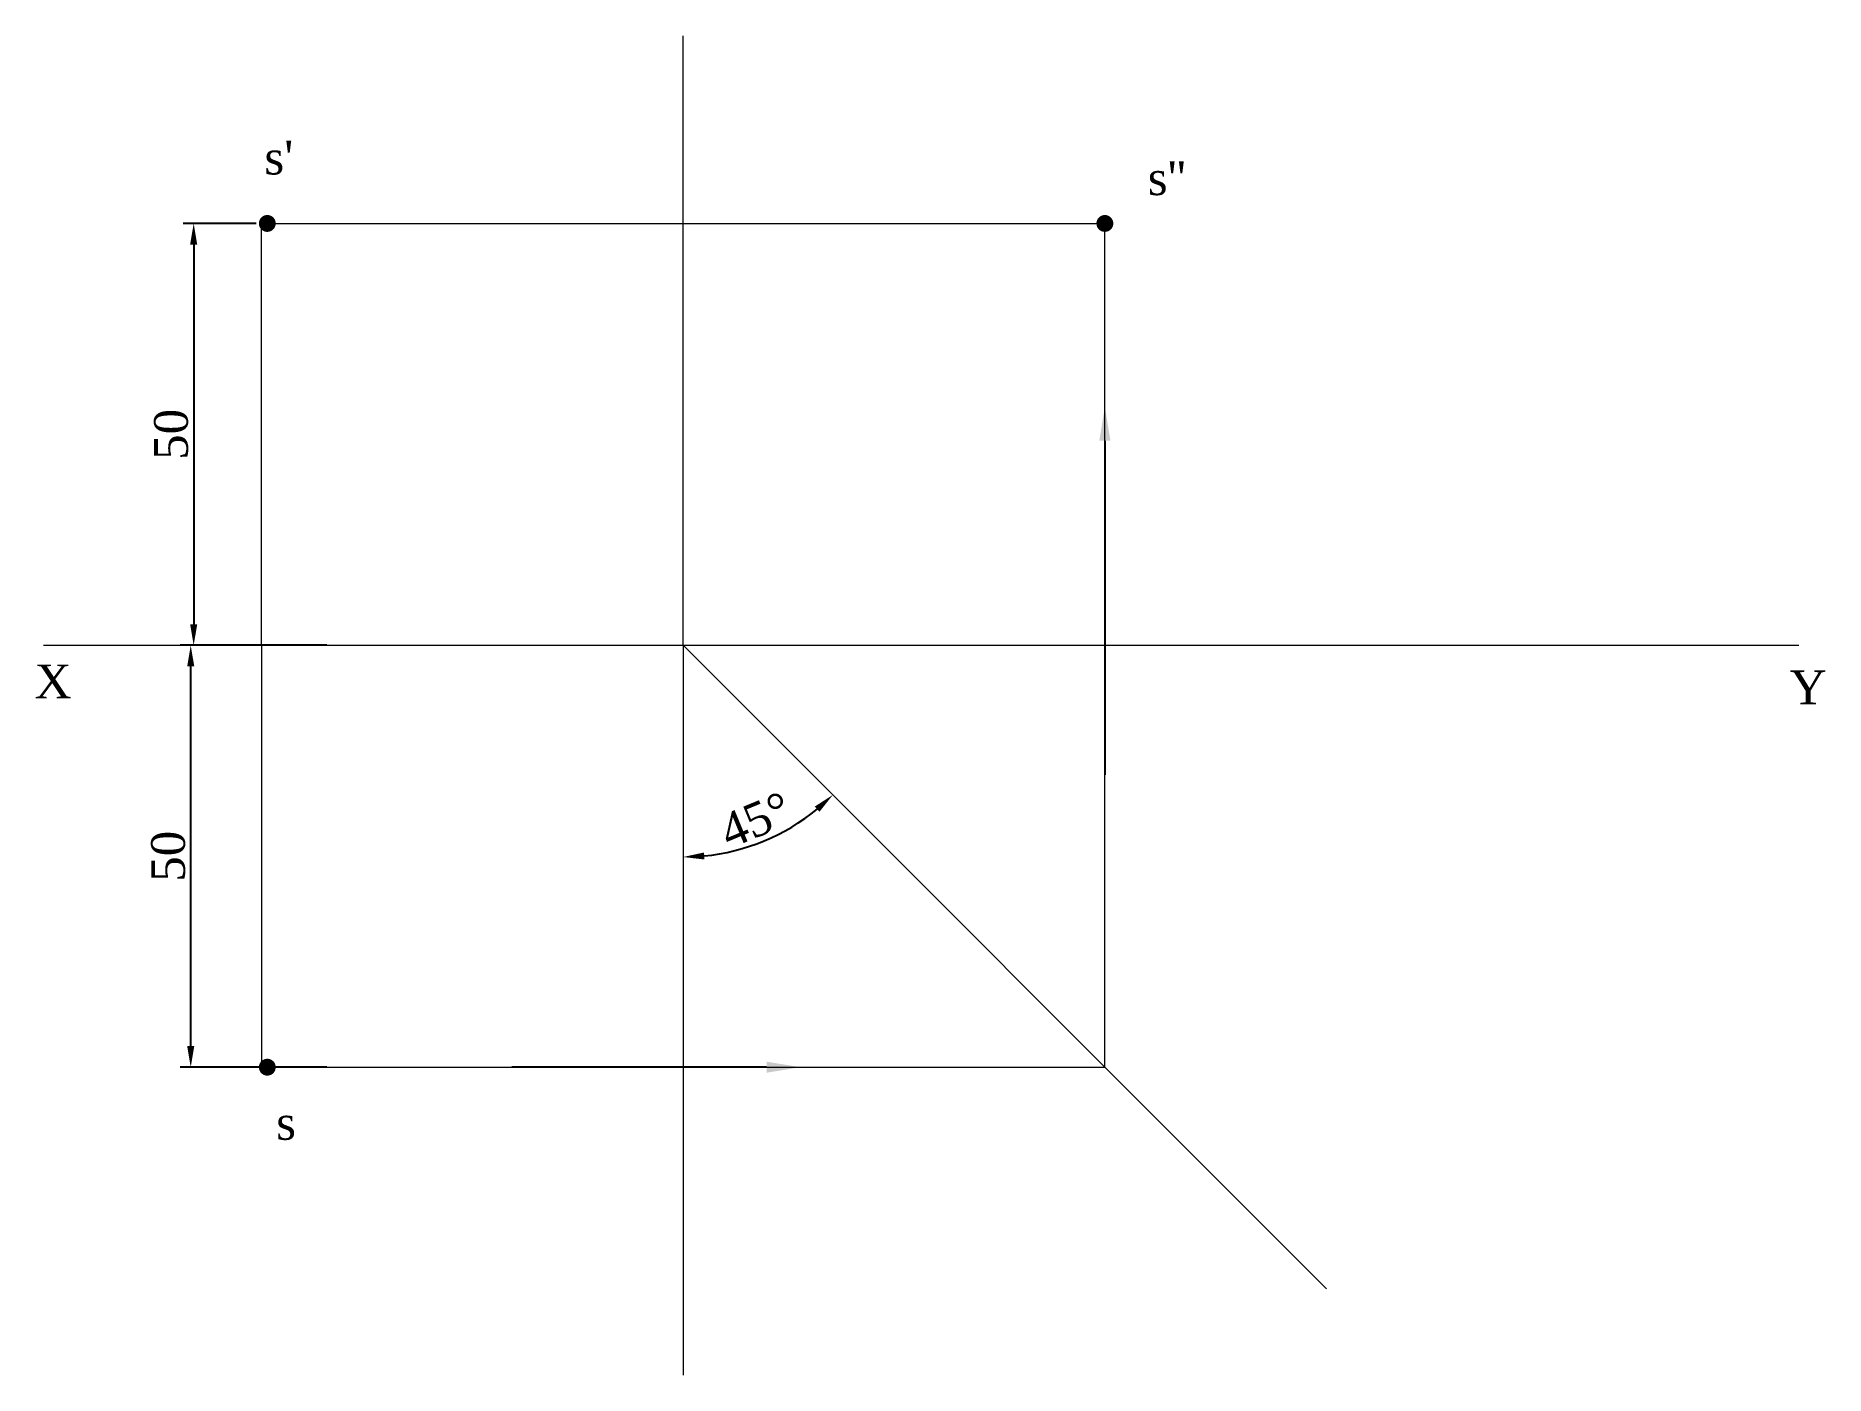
# Paper-space layout 'Layout3' of a CAD drawing. Header units: millimetres. Extents: x 39 to 252, y -1 to 157.
import ezdxf
from ezdxf import colors
from ezdxf.entities.mleader import LeaderData, LeaderLine
from ezdxf.math import Vec2, Vec3

# ---------------------------------------------------------------- set-up
doc = ezdxf.new("R2010")
doc.units = ezdxf.units.MM
doc.layers.add('PROJECTION LINE', color=5, linetype='Continuous', lineweight=5)
doc.layers.add('XY LINE', color=1, linetype='Continuous', lineweight=15)
doc.styles.get("Standard").update_dxf_attribs({"font": 'times.ttf', "height": 4})
doc.dimstyles.new('ISO-25', dxfattribs={"dimtxt": 4, "dimasz": 2.5, "dimexe": 1.25, "dimexo": 0.625, "dimtad": 1, "dimtoh": 1, "dimtxsty": 'Standard', "dimcen": 2.5, "dimadec": 0, "dimazin": 0, "dimtfac": 1, "dimtmove": 0, "dimatfit": 3, "dimfxl": 1, "dimarcsym": 0})

# ---------------------------------------------------------------- blocks, each defined once
blk = doc.blocks.new('*D19')
at = {"layer": 'Defpoints', "color": 0, "transparency": 16777216}
for p in [(66.17, 135.21), (58.14, 85.21), (66.17, 85.21)]:
    blk.add_point(p, dxfattribs=at)
at = {"layer": 'PROJECTION LINE', "color": 0, "lineweight": -2, "transparency": 16777216}
for p, q in [((65.54, 135.21), (56.89, 135.21)), ((58.14, 132.71), (58.14, 87.71)), ((65.54, 85.21), (56.89, 85.21))]:
    blk.add_line(p, q, dxfattribs=at)
at = {"layer": 'PROJECTION LINE', "color": 0, "transparency": 16777216}
for points in [[(57.72, 132.71), (58.56, 132.71), (58.14, 135.21)], [(57.72, 87.71), (58.56, 87.71), (58.14, 85.21)]]:
    blk.add_solid(points, dxfattribs=at)
at = {"layer": 'PROJECTION LINE', "color": 0, "transparency": 16777216, "insert": (55.48, 110.21), "char_height": 4, "attachment_point": 5, "rotation": 90}
blk.add_mtext('50', dxfattribs=at)
blk = doc.blocks.new('*D20')
at = {"layer": 'Defpoints', "color": 0, "transparency": 16777216}
for p in [(57.79, 85.21), (74.55, 85.21), (74.55, 35.21)]:
    blk.add_point(p, dxfattribs=at)
at = {"layer": 'PROJECTION LINE', "color": 0, "lineweight": -2, "transparency": 16777216}
for p, q in [((73.92, 85.21), (56.54, 85.21)), ((57.79, 37.71), (57.79, 82.71)), ((73.92, 35.21), (56.54, 35.21))]:
    blk.add_line(p, q, dxfattribs=at)
at = {"layer": 'PROJECTION LINE', "color": 0, "transparency": 16777216}
for points in [[(57.37, 82.71), (58.21, 82.71), (57.79, 85.21)], [(57.37, 37.71), (58.21, 37.71), (57.79, 35.21)]]:
    blk.add_solid(points, dxfattribs=at)
at = {"layer": 'PROJECTION LINE', "color": 0, "transparency": 16777216, "insert": (55.13, 60.21), "char_height": 4, "attachment_point": 5, "rotation": 90}
blk.add_mtext('50', dxfattribs=at)
blk = doc.blocks.new('*D21')
at = {"layer": 'Defpoints', "color": 0, "transparency": 16777216}
for p in [(116.17, 85.21), (116.17, 85.21), (122.66, 60.98), (192.44, 8.94), (116.17, -1.29)]:
    blk.add_point(p, dxfattribs=at)
at = {"layer": 'PROJECTION LINE', "color": 0, "lineweight": -2, "transparency": 16777216}
blk.add_arc((116.17, 85.21), 25.09, 275.7124, 309.2876, dxfattribs=at)
at = {"layer": 'PROJECTION LINE', "color": 0, "transparency": 16777216}
for points in [[(131.77, 66.1), (132.33, 65.48), (133.91, 67.47)], [(118.69, 59.83), (118.65, 60.66), (116.17, 60.12)]]:
    blk.add_solid(points, dxfattribs=at)
at = {"layer": 'PROJECTION LINE', "color": 0, "transparency": 16777216, "insert": (124.75, 64.49), "char_height": 4, "attachment_point": 5, "rotation": 22.5}
blk.add_mtext('45°', dxfattribs=at)

psp = doc.layouts.new('Layout3')

# ---------------------------------------------------------------- linework, layer by layer
at = {"layer": 'PROJECTION LINE'}
for p, q in [((116.17, 85.21), (116.17, 157.448)), ((66.17, 85.21), (66.17, 135.21)), ((66.17, 135.21), (166.17, 135.21)), ((166.17, 35.21), (166.17, 135.21)), ((66.17, 85.21), (66.17, 35.21)), ((116.17, 85.21), (116.17, -1.293)), ((116.17, 85.21), (192.438, 8.942)), ((66.17, 35.21), (166.17, 35.21))]:
    psp.add_line(p, q, dxfattribs=at)
at = {"layer": 'PROJECTION LINE', "const_width": 1}
for points in [[(66.368, 135.21, 1), (67.368, 135.21, 1)], [(165.67, 135.21, 1), (166.67, 135.21, 1)], [(66.368, 35.21, 1), (67.368, 35.21, 1)]]:
    psp.add_lwpolyline(points, format="xyb", close=True, dxfattribs=at)
at = {"layer": 'XY LINE'}
psp.add_line((40.335, 85.21), (248.44, 85.21), dxfattribs=at)

# ---------------------------------------------------------------- texts
at = {"layer": 'PROJECTION LINE'}
for s, p in [("s'", (66.519, 141.016)), ("s''", (171.255, 138.575)), ('s', (67.915, 26.613))]:
    psp.add_text(s, height=4, dxfattribs=at).set_placement(p)
at = {"layer": 'XY LINE'}
for s, p in [('X', (39.287, 78.931)), ('Y', (247.364, 78.234))]:
    psp.add_text(s, height=4, dxfattribs=at).set_placement(p)

# ---------------------------------------------------------------- dimensions: what is measured, and where the dimension line sits
at = {"layer": 'PROJECTION LINE'}
for base, p1, p2, picture, middle in [((58.14, 85.21), (66.17, 135.21), (66.17, 85.21), '*D19', (55.48, 110.21)), ((57.791, 85.21), (74.549, 35.21), (74.549, 85.21), '*D20', (55.131, 60.21))]:
    dim = psp.add_linear_dim(base=base, p1=p1, p2=p2, angle=90, dimstyle='ISO-25', dxfattribs=at)
    dim.commit()
    dim.dimension.update_dxf_attribs({"geometry": picture, "text_midpoint": middle})
dim = psp.add_angular_dim_2l(base=(122.662, 60.979), line1=((116.17, 85.21), (192.438, 8.942)), line2=((116.17, 85.21), (116.17, -1.293)), dimstyle='ISO-25', dxfattribs=at)
dim.commit()
dim.dimension.update_dxf_attribs({"geometry": '*D21', "text_midpoint": (124.752, 64.491)})

# ---------------------------------------------------------------- leaders
ml = psp.add_multileader_mtext('Standard', dxfattribs=at)
ml.set_content('')
ml.set_leader_properties()
ml.build(insert=Vec2(0, 0))
ml.multileader.update_dxf_attribs({"has_dogleg": 0})
ctx = ml.context
ctx.base_point, ctx.plane_origin = Vec3(181.972, 69.863), Vec3(166.17, 113.462)
notes = []
notes.append((ctx, [(0, (1, 1, 0), (174.17, 69.863), (-1, 0), 8, [(0, [(166.17, 113.462)], 0, [])])]))
ctx.mtext, ml.multileader.dxf.content_type = None, 0
ml = psp.add_multileader_mtext('Standard', dxfattribs=at)
ml.set_content('')
ml.set_leader_properties()
ml.build(insert=Vec2(0, 0))
ml.multileader.update_dxf_attribs({"has_dogleg": 0})
ctx = ml.context
ctx.base_point, ctx.plane_origin = Vec3(111.845, 35.784), Vec3(130.059, 35.21)
notes.append((ctx, [(0, (1, 1, 0), (103.845, 35.21), (-1, 0), 8, [(0, [(130.059, 35.21)], 0, [])])]))
ctx.mtext, ml.multileader.dxf.content_type = None, 0
for ctx, leaders in notes:
    for number, flags, end, landing, length, lines in leaders:
        leader = LeaderData()
        leader.index, (leader.has_last_leader_line, leader.has_dogleg_vector, leader.attachment_direction) = number, flags
        leader.last_leader_point, leader.dogleg_vector, leader.dogleg_length = Vec3(end), Vec3(landing), length
        for number, points, colour, breaks in lines:
            line = LeaderLine()
            line.index, line.vertices, line.color, line.breaks = number, Vec3.list(points), colors.encode_raw_color(colour), breaks
            leader.lines.append(line)
        ctx.leaders.append(leader)

doc.saveas('drawing.dxf')
